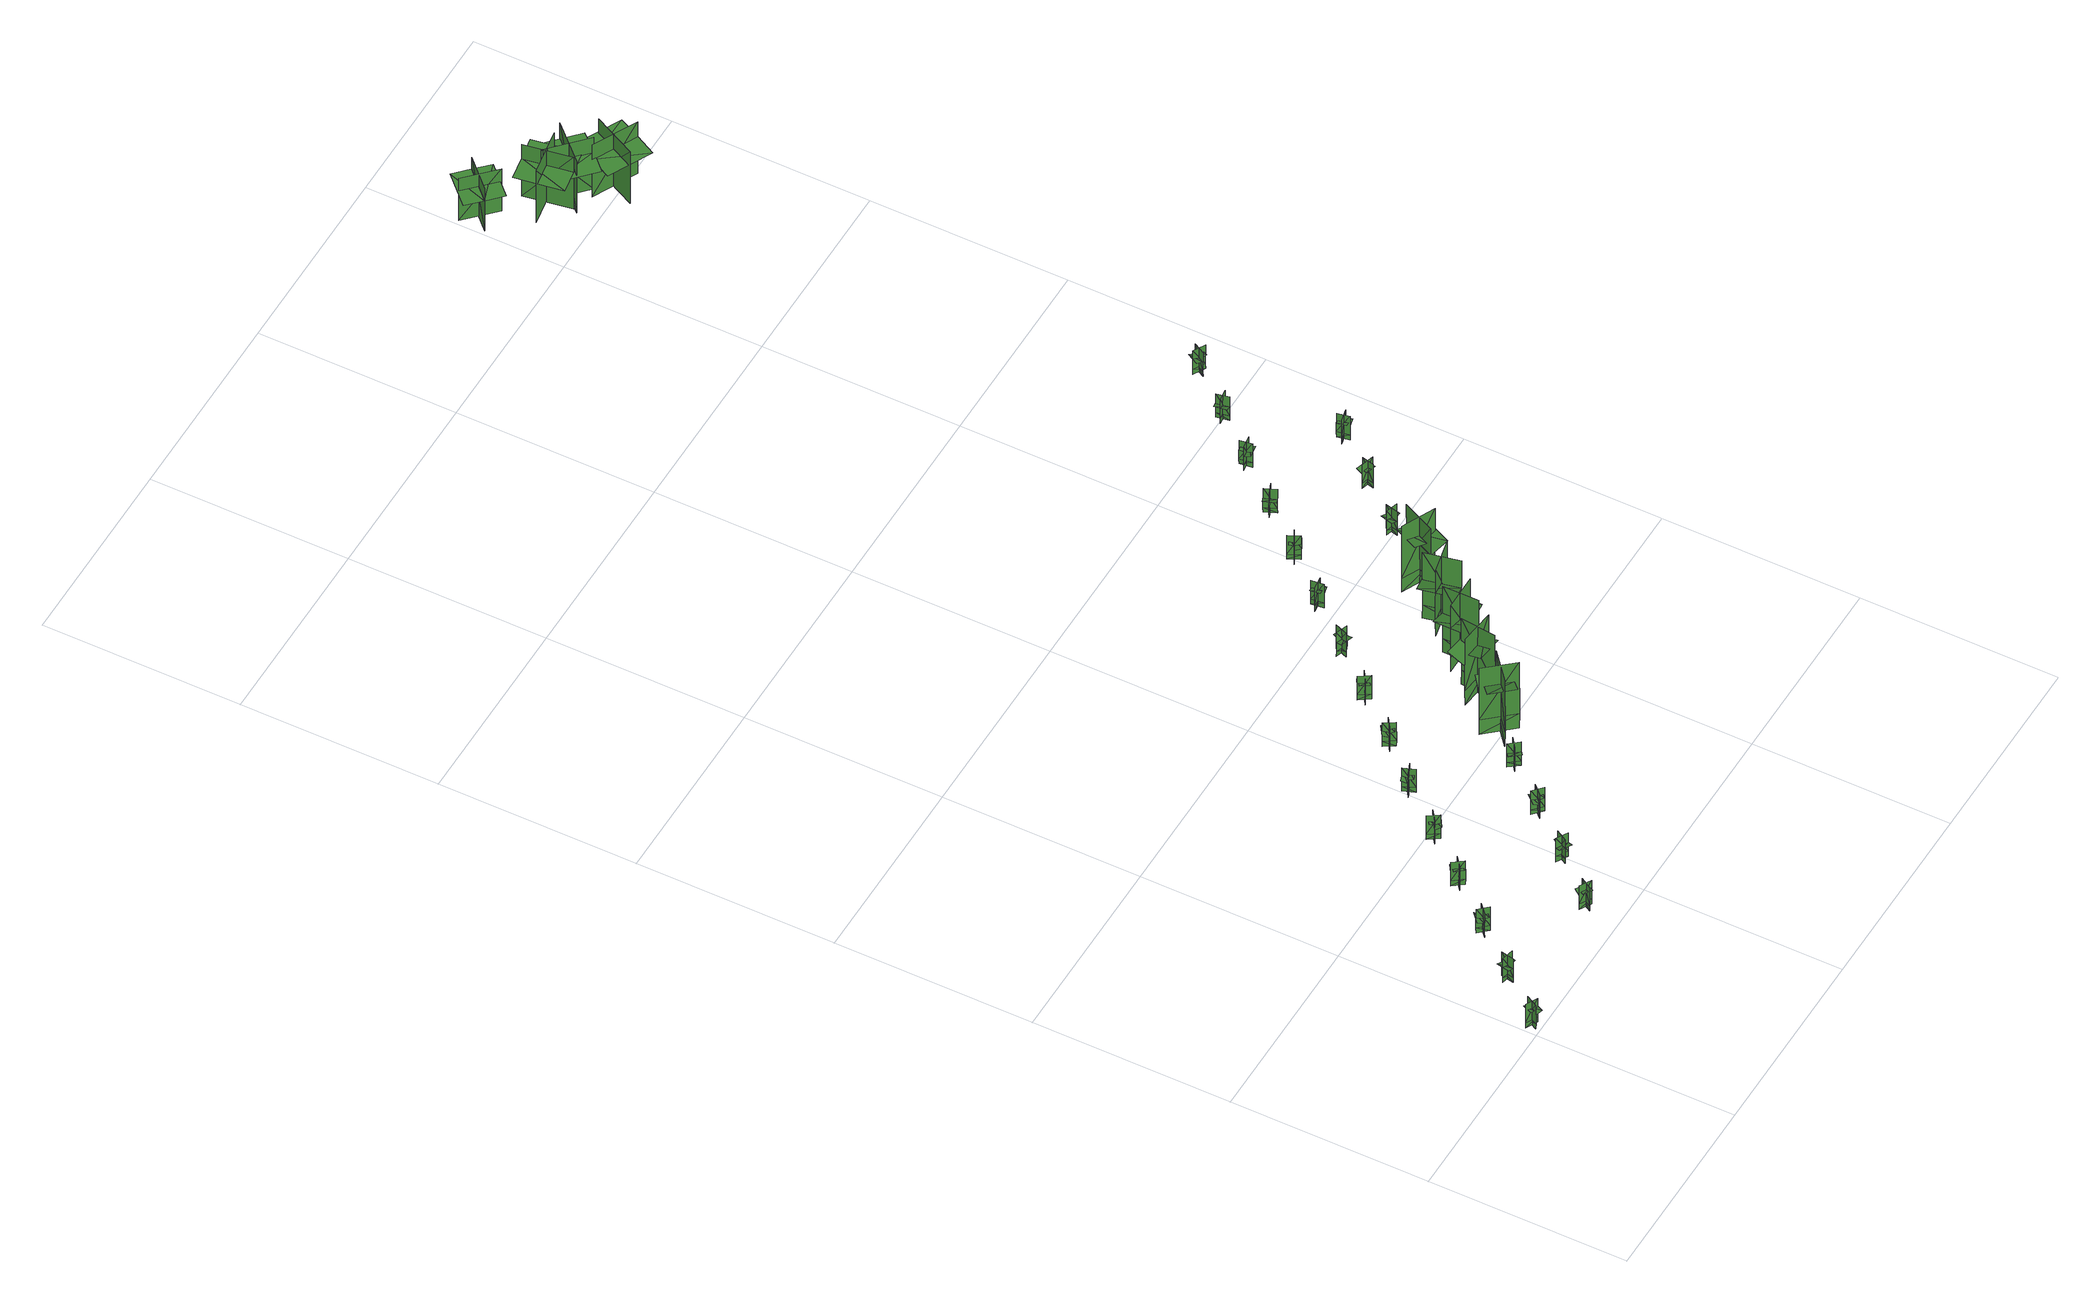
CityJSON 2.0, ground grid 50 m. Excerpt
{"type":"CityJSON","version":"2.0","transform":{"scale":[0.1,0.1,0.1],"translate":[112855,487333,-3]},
"CityObjects":{
"tree1":{"type":"SolitaryVegetationObject","geometry":[{"type":"MultiSurface","lod":"1","boundaries":[[[0,1,2]],[[0,2,3]],[[4,5,6]],[[4,6,7]],[[8,9,5]],[[8,5,4]],[[10,11,1]],[[10,1,0]],[[12,13,14]],[[12,14,15]],[[16,17,18]],[[16,18,19]]]}]},
"tree2":{"type":"SolitaryVegetationObject","geometry":[{"type":"MultiSurface","lod":"1","boundaries":[[[20,21,22]],[[20,22,23]],[[24,25,26]],[[24,26,27]],[[28,29,25]],[[28,25,24]],[[30,31,21]],[[30,21,20]],[[32,33,34]],[[32,34,35]],[[36,37,38]],[[36,38,39]]]}]},
"tree3":{"type":"SolitaryVegetationObject","geometry":[{"type":"MultiSurface","lod":"1","boundaries":[[[40,41,42]],[[40,42,43]],[[44,45,46]],[[44,46,47]],[[48,49,45]],[[48,45,44]],[[50,51,41]],[[50,41,40]],[[52,53,54]],[[52,54,55]],[[56,57,58]],[[56,58,59]]]}]},
"tree4":{"type":"SolitaryVegetationObject","geometry":[{"type":"MultiSurface","lod":"1","boundaries":[[[60,61,62]],[[60,62,63]],[[64,65,66]],[[64,66,67]],[[68,69,65]],[[68,65,64]],[[70,71,61]],[[70,61,60]],[[72,73,74]],[[72,74,75]],[[76,77,78]],[[76,78,79]]]}]},
"tree5":{"type":"SolitaryVegetationObject","geometry":[{"type":"MultiSurface","lod":"1","boundaries":[[[80,81,82]],[[80,82,83]],[[84,85,86]],[[84,86,87]],[[88,89,85]],[[88,85,84]],[[90,91,81]],[[90,81,80]],[[92,93,94]],[[92,94,95]],[[96,97,98]],[[96,98,99]]]}]},
"tree6":{"type":"SolitaryVegetationObject","geometry":[{"type":"MultiSurface","lod":"1","boundaries":[[[100,101,102]],[[100,102,103]],[[104,105,106]],[[104,106,107]],[[108,109,105]],[[108,105,104]],[[110,111,101]],[[110,101,100]],[[112,113,114]],[[112,114,115]],[[116,117,118]],[[116,118,119]]]}]},
"tree7":{"type":"SolitaryVegetationObject","geometry":[{"type":"MultiSurface","lod":"1","boundaries":[[[120,121,122]],[[120,122,123]],[[124,125,126]],[[124,126,127]],[[128,129,125]],[[128,125,124]],[[130,131,121]],[[130,121,120]],[[132,133,134]],[[132,134,135]],[[136,137,138]],[[136,138,139]]]}]},
"tree8":{"type":"SolitaryVegetationObject","geometry":[{"type":"MultiSurface","lod":"1","boundaries":[[[140,141,142]],[[140,142,143]],[[144,145,146]],[[144,146,147]],[[148,149,145]],[[148,145,144]],[[150,151,141]],[[150,141,140]],[[152,153,154]],[[152,154,155]],[[156,157,158]],[[156,158,159]]]}]},
"tree9":{"type":"SolitaryVegetationObject","geometry":[{"type":"MultiSurface","lod":"1","boundaries":[[[160,161,162]],[[160,162,163]],[[164,165,166]],[[164,166,167]],[[168,169,165]],[[168,165,164]],[[170,171,161]],[[170,161,160]],[[172,173,174]],[[172,174,175]],[[176,177,178]],[[176,178,179]]]}]},
"tree10":{"type":"SolitaryVegetationObject","geometry":[{"type":"MultiSurface","lod":"1","boundaries":[[[180,181,182]],[[180,182,183]],[[184,185,186]],[[184,186,187]],[[188,189,185]],[[188,185,184]],[[190,191,181]],[[190,181,180]],[[192,193,194]],[[192,194,195]],[[196,197,198]],[[196,198,199]]]}]},
"tree11":{"type":"SolitaryVegetationObject","geometry":[{"type":"MultiSurface","lod":"1","boundaries":[[[200,201,202]],[[200,202,203]],[[204,205,206]],[[204,206,207]],[[208,209,205]],[[208,205,204]],[[210,211,201]],[[210,201,200]],[[212,213,214]],[[212,214,215]],[[216,217,218]],[[216,218,219]]]}]},
"tree12":{"type":"SolitaryVegetationObject","geometry":[{"type":"MultiSurface","lod":"1","boundaries":[[[220,221,222]],[[220,222,223]],[[224,225,226]],[[224,226,227]],[[228,229,225]],[[228,225,224]],[[230,231,221]],[[230,221,220]],[[232,233,234]],[[232,234,235]],[[236,237,238]],[[236,238,239]]]}]},
"tree13":{"type":"SolitaryVegetationObject","geometry":[{"type":"MultiSurface","lod":"1","boundaries":[[[240,241,242]],[[240,242,243]],[[244,245,246]],[[244,246,247]],[[248,249,245]],[[248,245,244]],[[250,251,241]],[[250,241,240]],[[252,253,254]],[[252,254,255]],[[256,257,258]],[[256,258,259]]]}]},
"tree14":{"type":"SolitaryVegetationObject","geometry":[{"type":"MultiSurface","lod":"1","boundaries":[[[260,261,262]],[[260,262,263]],[[264,265,266]],[[264,266,267]],[[268,269,265]],[[268,265,264]],[[270,271,261]],[[270,261,260]],[[272,273,274]],[[272,274,275]],[[276,277,278]],[[276,278,279]]]}]},
"tree15":{"type":"SolitaryVegetationObject","geometry":[{"type":"MultiSurface","lod":"1","boundaries":[[[280,281,282]],[[280,282,283]],[[284,285,286]],[[284,286,287]],[[288,289,285]],[[288,285,284]],[[290,291,281]],[[290,281,280]],[[292,293,294]],[[292,294,295]],[[296,297,298]],[[296,298,299]]]}]},
"tree16":{"type":"SolitaryVegetationObject","geometry":[{"type":"MultiSurface","lod":"1","boundaries":[[[300,301,302]],[[300,302,303]],[[304,305,306]],[[304,306,307]],[[308,309,305]],[[308,305,304]],[[310,311,301]],[[310,301,300]],[[312,313,314]],[[312,314,315]],[[316,317,318]],[[316,318,319]]]}]},
"tree17":{"type":"SolitaryVegetationObject","geometry":[{"type":"MultiSurface","lod":"1","boundaries":[[[320,321,322]],[[320,322,323]],[[324,325,326]],[[324,326,327]],[[328,329,325]],[[328,325,324]],[[330,331,321]],[[330,321,320]],[[332,333,334]],[[332,334,335]],[[336,337,338]],[[336,338,339]]]}]},
"tree18":{"type":"SolitaryVegetationObject","geometry":[{"type":"MultiSurface","lod":"1","boundaries":[[[340,341,342]],[[340,342,343]],[[344,345,346]],[[344,346,347]],[[348,349,345]],[[348,345,344]],[[350,351,341]],[[350,341,340]],[[352,353,354]],[[352,354,355]],[[356,357,358]],[[356,358,359]]]}]},
"tree19":{"type":"SolitaryVegetationObject","geometry":[{"type":"MultiSurface","lod":"1","boundaries":[[[360,361,362]],[[360,362,363]],[[364,365,366]],[[364,366,367]],[[368,369,365]],[[368,365,364]],[[370,371,361]],[[370,361,360]],[[372,373,374]],[[372,374,375]],[[376,377,378]],[[376,378,379]]]}]},
"tree20":{"type":"SolitaryVegetationObject","geometry":[{"type":"MultiSurface","lod":"1","boundaries":[[[380,381,382]],[[380,382,383]],[[384,385,386]],[[384,386,387]],[[388,389,385]],[[388,385,384]],[[390,391,381]],[[390,381,380]],[[392,393,394]],[[392,394,395]],[[396,397,398]],[[396,398,399]]]}]},
"tree21":{"type":"SolitaryVegetationObject","geometry":[{"type":"MultiSurface","lod":"1","boundaries":[[[400,401,402]],[[400,402,403]],[[404,405,406]],[[404,406,407]],[[408,409,405]],[[408,405,404]],[[410,411,401]],[[410,401,400]],[[412,413,414]],[[412,414,415]],[[416,417,418]],[[416,418,419]]]}]},
"tree22":{"type":"SolitaryVegetationObject","geometry":[{"type":"MultiSurface","lod":"1","boundaries":[[[420,421,422]],[[420,422,423]],[[424,425,426]],[[424,426,427]],[[428,429,425]],[[428,425,424]],[[430,431,421]],[[430,421,420]],[[432,433,434]],[[432,434,435]],[[436,437,438]],[[436,438,439]]]}]},
"tree23":{"type":"SolitaryVegetationObject","geometry":[{"type":"MultiSurface","lod":"1","boundaries":[[[440,441,442]],[[440,442,443]],[[444,445,446]],[[444,446,447]],[[448,449,445]],[[448,445,444]],[[450,451,441]],[[450,441,440]],[[452,453,454]],[[452,454,455]],[[456,457,458]],[[456,458,459]]]}]},
"tree24":{"type":"SolitaryVegetationObject","geometry":[{"type":"MultiSurface","lod":"1","boundaries":[[[460,461,462]],[[460,462,463]],[[464,465,466]],[[464,466,467]],[[468,469,465]],[[468,465,464]],[[470,471,461]],[[470,461,460]],[[472,473,474]],[[472,474,475]],[[476,477,478]],[[476,478,479]]]}]},
"tree25":{"type":"SolitaryVegetationObject","geometry":[{"type":"MultiSurface","lod":"1","boundaries":[[[480,481,482]],[[480,482,483]],[[484,485,486]],[[484,486,487]],[[488,489,485]],[[488,485,484]],[[490,491,481]],[[490,481,480]],[[492,493,494]],[[492,494,495]],[[496,497,498]],[[496,498,499]]]}]},
"tree26":{"type":"SolitaryVegetationObject","geometry":[{"type":"MultiSurface","lod":"1","boundaries":[[[500,501,502]],[[500,502,503]],[[504,505,506]],[[504,506,507]],[[508,509,505]],[[508,505,504]],[[510,511,501]],[[510,501,500]],[[512,513,514]],[[512,514,515]],[[516,517,518]],[[516,518,519]]]}]},
"tree27":{"type":"SolitaryVegetationObject","geometry":[{"type":"MultiSurface","lod":"1","boundaries":[[[520,521,522]],[[520,522,523]],[[524,525,526]],[[524,526,527]],[[528,529,525]],[[528,525,524]],[[530,531,521]],[[530,521,520]],[[532,533,534]],[[532,534,535]],[[536,537,538]],[[536,538,539]]]}]},
"tree28":{"type":"SolitaryVegetationObject","geometry":[{"type":"MultiSurface","lod":"1","boundaries":[[[540,541,542]],[[540,542,543]],[[544,545,546]],[[544,546,547]],[[548,549,550]],[[548,550,551]],[[548,551,552]],[[548,552,553]]]}]},
"tree29":{"type":"SolitaryVegetationObject","geometry":[{"type":"MultiSurface","lod":"1","boundaries":[[[554,555,556]],[[554,556,557]],[[558,559,560]],[[558,560,561]],[[562,563,564]],[[562,564,565]],[[562,565,566]],[[562,566,567]]]}]},
"tree30":{"type":"SolitaryVegetationObject","geometry":[{"type":"MultiSurface","lod":"1","boundaries":[[[568,569,570]],[[568,570,571]],[[572,573,574]],[[572,574,575]],[[576,577,578]],[[576,578,579]],[[576,579,580]],[[576,580,581]]]}]},
"tree31":{"type":"SolitaryVegetationObject","geometry":[{"type":"MultiSurface","lod":"1","boundaries":[[[582,583,584]],[[582,584,585]],[[586,587,588]],[[586,588,589]],[[590,591,592]],[[590,592,593]],[[590,593,594]],[[590,594,595]]]}]}
},
"vertices":[
[31,39,20],[17,10,20],[16,10,81],[31,39,81],[8,31,20],[37,17,20],[37,17,81],[8,31,81],[8,31,4],[37,17,4],[31,39,4],[16,10,4],[31,39,49],[17,10,49],[31,2,55],[46,31,55],[19,14,59],[29,36,59],[18,41,62],[8,19,62],
[117,122,18],[123,154,18],[123,154,79],[117,122,79],[137,136,18],[105,142,18],[105,142,79],[137,136,79],[137,136,2],[105,142,2],[117,122,2],[123,154,2],[117,122,47],[123,154,47],[107,157,53],[101,125,53],[122,150,57],[118,126,57],[130,124,60],[134,148,60],
[205,243,19],[229,265,19],[229,264,80],[205,242,80],[229,241,19],[207,266,19],[207,265,80],[229,241,80],[229,241,3],[207,265,3],[205,242,3],[229,264,3],[205,243,49],[229,264,49],[218,277,54],[194,255,54],[226,261,58],[208,245,58],[216,236,61],[234,252,61],
[380,99,19],[408,82,19],[407,82,79],[379,98,79],[386,75,19],[402,103,19],[402,103,79],[386,75,79],[386,75,3],[402,103,3],[379,98,3],[407,82,3],[379,98,48],[407,82,48],[416,96,54],[388,113,54],[404,84,58],[382,96,58],[376,86,61],[397,74,61],
[304,381,21],[324,355,21],[323,355,82],[303,381,82],[301,357,21],[326,377,21],[326,377,82],[301,357,82],[301,357,5],[326,377,5],[303,381,5],[323,355,5],[304,381,50],[324,355,50],[337,365,56],[317,391,56],[321,359,60],[306,378,60],[296,370,63],[311,351,63],
[506,195,22],[478,211,22],[478,211,82],[506,195,82],[499,218,22],[483,190,22],[484,190,82],[500,218,82],[500,218,5],[484,190,5],[506,195,5],[478,211,5],[506,195,51],[478,211,51],[470,197,57],[498,181,57],[482,209,61],[503,197,61],[509,208,64],[488,220,64],
[425,491,20],[398,473,20],[398,473,81],[424,492,81],[401,496,20],[419,469,20],[419,470,81],[401,496,81],[401,496,4],[419,469,4],[424,492,4],[398,473,4],[425,492,50],[398,473,50],[407,460,56],[434,478,56],[402,476,60],[421,490,60],[414,500,63],[395,486,63],
[577,305,20],[599,329,20],[599,329,81],[577,305,81],[601,306,20],[577,328,20],[577,328,81],[601,306,81],[601,306,4],[577,328,4],[577,305,4],[599,329,4],[577,305,50],[599,329,50],[587,340,55],[565,316,55],[596,326,59],[580,308,59],[589,299,62],[605,317,62],
[491,592,22],[521,603,22],[521,603,82],[491,591,82],[513,582,22],[501,612,22],[501,612,82],[512,582,82],[512,582,6],[501,612,6],[491,591,6],[521,603,6],[491,592,51],[521,603,51],[515,618,57],[485,607,57],[517,601,61],[494,593,61],[498,581,64],[521,590,64],
[696,417,20],[677,443,20],[677,443,81],[697,418,81],[700,442,20],[674,422,20],[674,422,81],[700,441,81],[700,441,4],[674,422,4],[697,418,4],[677,443,4],[697,418,50],[677,443,50],[664,433,55],[684,408,55],[680,440,59],[695,421,59],[704,428,62],[690,447,62],
[592,693,22],[619,711,22],[619,711,83],[592,693,83],[616,688,22],[598,715,22],[598,715,83],[615,688,83],[615,688,6],[598,715,6],[592,693,6],[619,711,6],[592,693,52],[619,711,52],[610,725,58],[583,707,58],[615,708,61],[595,695,61],[602,685,65],[622,698,65],
[738,546,46],[798,477,46],[796,476,217],[737,545,217],[733,478,47],[802,537,47],[801,537,217],[732,478,217],[732,478,1],[801,537,1],[737,545,1],[796,476,1],[738,545,129],[797,477,129],[832,507,146],[773,575,146],[789,486,156],[744,537,156],[718,515,166],[763,463,166],
[696,831,21],[713,804,21],[713,804,82],[695,831,82],[690,808,21],[718,825,21],[718,825,82],[690,808,82],[690,808,5],[718,825,5],[695,831,5],[713,804,5],[696,831,51],[713,804,51],[727,813,56],[709,840,56],[711,808,60],[697,828,60],[687,821,63],[700,801,63],
[797,615,49],[887,604,49],[886,603,220],[796,613,220],[839,561,50],[849,651,50],[848,651,220],[838,561,220],[838,561,5],[848,651,5],[796,613,5],[886,603,5],[796,614,133],[886,603,133],[892,649,149],[802,660,149],[874,605,159],[807,612,159],[803,578,169],[870,570,169],
[819,923,20],[789,934,20],[789,935,81],[819,924,81],[809,946,20],[798,915,20],[798,915,81],[809,946,81],[809,946,4],[798,915,4],[819,924,4],[789,935,4],[819,924,50],[789,935,50],[783,919,55],[814,908,55],[793,933,59],[816,925,59],[820,937,62],[797,945,62],
[913,643,50],[912,733,50],[913,733,220],[914,643,220],[961,691,50],[870,690,50],[870,690,220],[961,690,220],[961,690,5],[870,690,5],[914,643,5],[913,733,5],[914,643,133],[913,733,133],[867,733,149],[867,642,149],[913,721,159],[914,653,159],[948,653,169],[947,721,169],
[900,1060,20],[904,1028,20],[904,1028,81],[900,1060,81],[885,1041,21],[917,1045,21],[917,1045,81],[885,1041,81],[885,1041,4],[917,1045,4],[900,1060,4],[904,1028,4],[900,1060,50],[904,1028,50],[920,1030,56],[916,1062,56],[903,1032,60],[900,1056,60],[888,1055,63],[891,1031,63],
[999,733,49],[980,821,49],[981,822,219],[1001,733,219],[1037,790,49],[948,771,49],[948,770,219],[1037,790,219],[1037,790,4],[948,770,4],[1001,733,4],[981,822,4],[1000,733,132],[981,822,132],[936,812,148],[955,723,148],[984,809,158],[999,743,158],[1032,751,168],[1017,817,168],
[1092,921,50],[1053,839,50],[1052,840,220],[1091,922,220],[1027,899,50],[1109,860,50],[1110,860,220],[1028,899,220],[1028,899,5],[1110,860,5],[1091,922,5],[1052,840,5],[1091,922,133],[1052,840,133],[1094,820,150],[1133,902,150],[1058,851,160],[1086,913,160],[1055,927,169],[1027,866,169],
[1016,1163,20],[987,1149,20],[987,1149,81],[1016,1164,81],[993,1171,20],[1007,1142,20],[1008,1142,81],[993,1171,81],[993,1171,4],[1008,1142,4],[1016,1164,4],[987,1149,4],[1016,1163,50],[987,1149,50],[994,1134,56],[1023,1149,56],[991,1151,59],[1012,1162,59],[1007,1173,63],[985,1162,63],
[1171,989,22],[1180,1021,22],[1180,1021,83],[1171,989,83],[1192,1001,22],[1161,1010,22],[1161,1010,83],[1192,1001,83],[1192,1001,6],[1161,1010,6],[1171,989,6],[1180,1021,6],[1171,989,52],[1180,1021,52],[1164,1025,58],[1155,994,58],[1179,1016,61],[1172,993,61],[1184,990,65],[1191,1013,65],
[1104,1255,20],[1092,1285,20],[1093,1285,81],[1105,1255,81],[1114,1278,20],[1084,1266,20],[1084,1265,81],[1114,1277,81],[1114,1277,4],[1084,1265,4],[1105,1255,4],[1093,1285,4],[1104,1255,50],[1093,1285,50],[1077,1279,56],[1089,1249,56],[1094,1281,59],[1103,1259,59],[1115,1263,63],[1106,1286,63],
[1259,1125,22],[1290,1117,22],[1290,1116,83],[1259,1125,83],[1271,1104,22],[1279,1135,22],[1279,1135,83],[1271,1104,83],[1271,1104,6],[1279,1135,6],[1259,1125,6],[1290,1116,6],[1259,1125,52],[1290,1117,52],[1294,1132,58],[1263,1141,58],[1286,1118,61],[1262,1124,61],[1259,1112,65],[1283,1106,65],
[1214,1387,20],[1182,1382,20],[1182,1382,80],[1214,1387,80],[1194,1401,20],[1200,1369,20],[1200,1369,80],[1195,1401,80],[1195,1401,4],[1200,1369,4],[1214,1387,4],[1182,1382,4],[1214,1387,49],[1182,1382,49],[1185,1366,55],[1217,1371,55],[1187,1383,59],[1210,1387,59],[1208,1399,62],[1184,1395,62],
[1298,1481,20],[1293,1513,20],[1293,1513,81],[1299,1481,81],[1312,1501,20],[1281,1495,20],[1281,1495,81],[1312,1500,81],[1312,1500,4],[1281,1495,4],[1299,1481,4],[1293,1513,4],[1299,1481,50],[1293,1513,50],[1277,1510,56],[1282,1478,56],[1294,1508,59],[1298,1484,59],[1310,1487,63],[1306,1511,63],
[1370,1251,20],[1376,1219,20],[1376,1219,81],[1369,1250,81],[1356,1230,20],[1388,1237,20],[1388,1237,81],[1356,1230,81],[1356,1230,4],[1388,1237,4],[1369,1250,4],[1376,1219,4],[1369,1251,49],[1376,1219,49],[1392,1222,55],[1386,1254,55],[1375,1223,59],[1370,1247,59],[1358,1244,62],[1363,1221,62],
[1386,1597,21],[1402,1625,21],[1402,1625,82],[1387,1596,82],[1410,1604,21],[1381,1619,21],[1381,1619,82],[1410,1603,82],[1410,1603,5],[1381,1619,5],[1387,1596,5],[1402,1625,5],[1387,1597,51],[1402,1625,51],[1388,1633,57],[1372,1604,57],[1400,1621,61],[1389,1600,61],[1400,1594,64],[1411,1615,64],
[994,3262,23],[1065,3192,23],[1065,3192,161],[994,3262,161],[994,3196,23],[1064,3267,23],[1064,3267,161],[994,3196,161],[994,3196,122],[1030,3161,122],[1100,3232,122],[1064,3267,122],[1029,3302,122],[959,3231,122],
[1194,3129,20],[1074,3109,20],[1074,3109,189],[1194,3129,189],[1129,3176,20],[1149,3056,20],[1149,3056,189],[1129,3176,189],[1129,3176,142],[1069,3166,142],[1089,3046,142],[1149,3056,142],[1209,3067,142],[1189,3187,142],
[1142,3044,20],[1225,3133,20],[1225,3133,189],[1142,3044,189],[1223,3046,20],[1134,3130,20],[1134,3130,189],[1223,3046,189],[1223,3046,141],[1264,3091,141],[1176,3174,141],[1134,3130,141],[1092,3085,141],[1181,3002,141],
[1279,3063,19],[1224,2954,19],[1224,2954,188],[1279,3063,188],[1202,3038,19],[1311,2983,19],[1311,2983,188],[1202,3038,188],[1202,3038,141],[1175,2984,141],[1283,2929,141],[1311,2983,141],[1338,3037,141],[1230,3092,141]
]}
